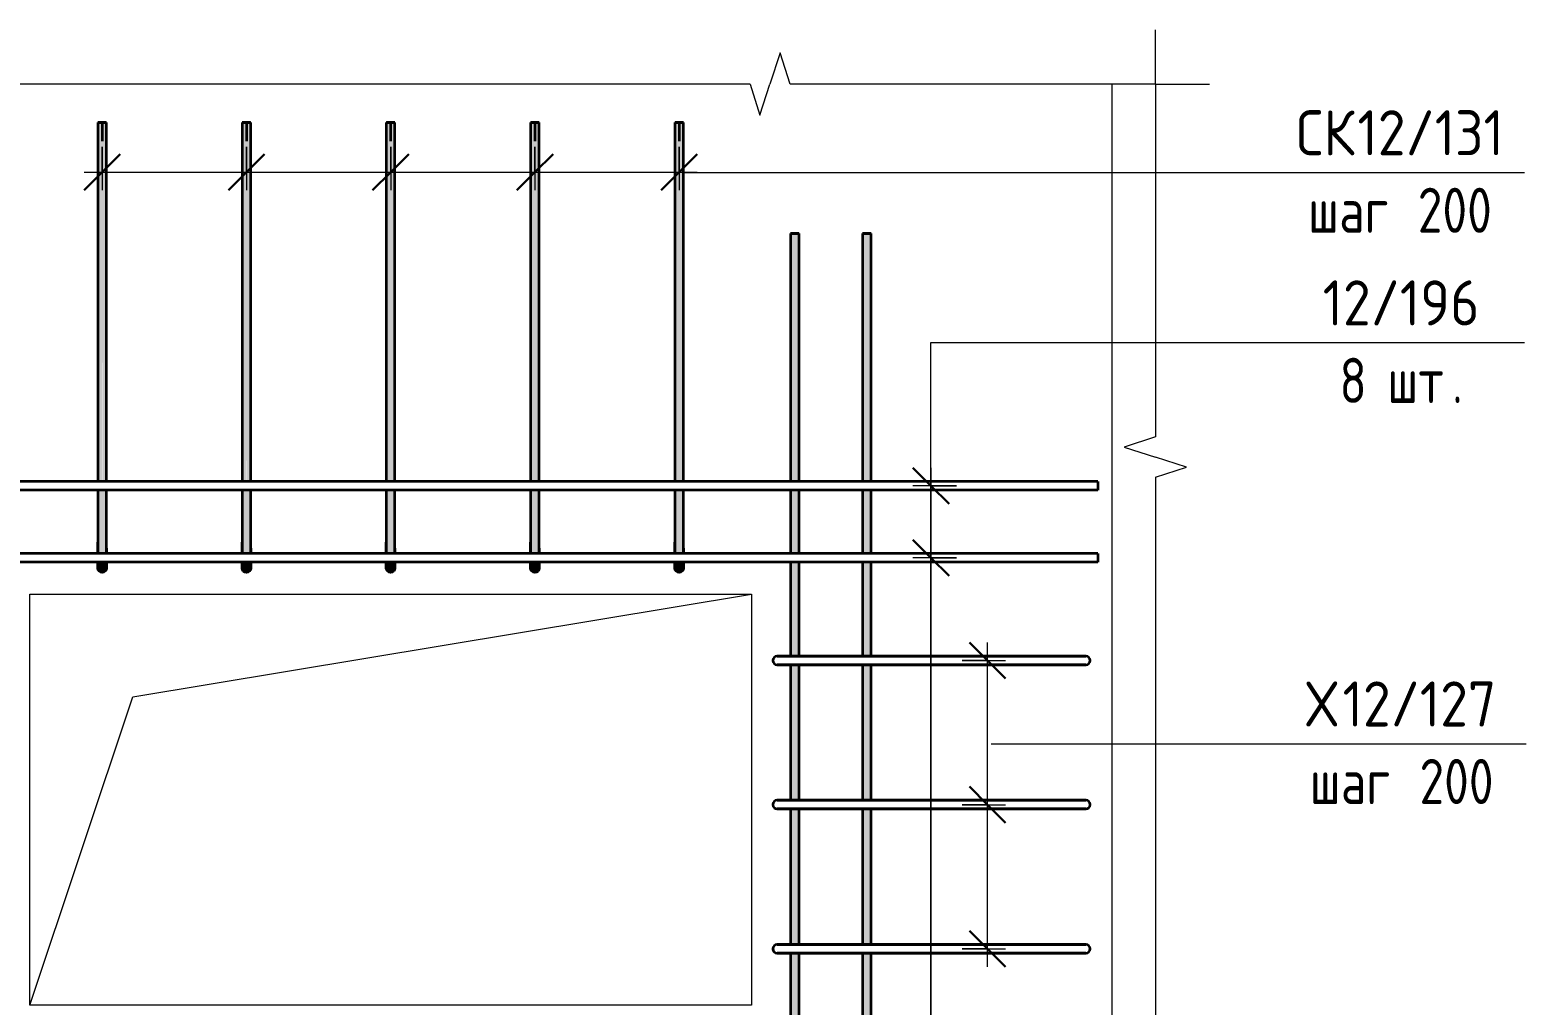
# Model space of a CAD drawing. Header units: millimetres. Extents: x 66339 to 175313, y -6307 to 14735.
# Drawn here: x 173239 to 175313, y 730 to 2082 of the extents above; entities that cross this region are included whole.
import ezdxf

# ---------------------------------------------------------------- set-up
doc = ezdxf.new("R2010")
doc.units = ezdxf.units.MM
for name, color, linetype, lineweight in [('AA_Dim', 7, 'Continuous', 9), ('AA_Dim-25', 7, 'Continuous', 9), ('AA_Oformlenie', 7, 'Continuous', 9), ('AA_Vinoska', 7, 'Continuous', 9), ('AF_Okno', 7, 'Continuous', 18), ('AF_Stena_Опалубка', 253, 'Continuous', 18), ('KR_Armatura_Tonkie', 7, 'Continuous', 20)]:
    doc.layers.add(name, color=color, linetype=linetype, lineweight=lineweight)
doc.styles.add('ISOCPEUR_11', font='isocpeur.ttf', dxfattribs={"width": 0.9, "height": 62.5})
doc.styles.add('ISOCPEUR_12', font='isocpeur.ttf', dxfattribs={"width": 0.8, "height": 62.5})
doc.dimstyles.new('00_Точн_3_знака__прозр__4', dxfattribs={"dimscale": 304.8, "dimtxt": 62.248823, "dimasz": 0.139436, "dimexe": 0.123031, "dimexo": 0.082021, "dimgap": 0.008202, "dimtad": 1, "dimdec": 3, "dimrnd": 0.001, "dimdsep": 46, "dimtxsty": 'ISOCPEUR_11', "dimblk1": 'OBLIQUE', "dimblk2": 'OBLIQUE', "dimsah": 1, "dimcen": 0.09, "dimdle": 0.123031, "dimazin": 0, "dimtfac": 1, "dimtdec": 4, "dimtix": 1, "dimtmove": 1, "dimatfit": 3, "dimfxl": 1, "dimtvp": 1, "dimtolj": 1, "dimtzin": 0, "dimlwd": 18, "dimlwe": 18, "dimarcsym": 2})
doc.dimstyles.new('10_Раскладка_арматуры_с_засечками', dxfattribs={"dimscale": 304.8, "dimtxt": 0.18, "dimasz": 0.164042, "dimexe": 0.082021, "dimexo": 0, "dimgap": 0, "dimtad": 1, "dimdec": 3, "dimrnd": 0.001, "dimdsep": 46, "dimtxsty": 'ISOCPEUR_12', "dimblk1": 'OBLIQUE', "dimblk2": 'OBLIQUE', "dimsah": 1, "dimcen": 0.09, "dimdle": 0.082021, "dimazin": 0, "dimtfac": 1, "dimtdec": 4, "dimtix": 1, "dimtmove": 0, "dimatfit": 3, "dimfxl": 1, "dimtvp": 1, "dimtolj": 1, "dimtzin": 0, "dimlwd": 18, "dimlwe": 18, "dimarcsym": 2})

# ---------------------------------------------------------------- blocks, each defined once
blk = doc.blocks.new('231_Отверстие прямоугольное в стене _Окно_Стена_ - Отверстие прямоугольное с обрамлением-4060099-Схема обрамления отверстия в стене')
at = {"layer": 'AF_Okno', "lineweight": 9}
for p, q in [((10272.5, 1157.5), (11130, 1300)), ((10130, 730), (10272.5, 1157.5))]:
    blk.add_line(p, q, dxfattribs=at)
blk = doc.blocks.new('350_Стержень П торец СК-СГ _НесАрм_РабПлоск_ - 350_Стержень П торец СК-СГ _НесАрм_РабПлоск_-4048872-Схема обрамления отверстия в стене')
at = {"layer": 'KR_Armatura_Tonkie', "lineweight": 35}
h = blk.add_hatch(color=256, dxfattribs=at)
h.paths.add_polyline_path([(10830, 1372), (10830, 1444), (10824, 1444), (10824.2, 1372), (10828.4, 1372)])
h.paths.add_polyline_path([(10825.8, 1456), (10830, 1456), (10830, 1953.9), (10824, 1953.9), (10824.3, 1456), (10824.9, 1456)])
h = blk.add_hatch(color=256, dxfattribs=at)
h.paths.add_polyline_path([(10830, 1372), (10836, 1372), (10835.8, 1444), (10830, 1444), (10830, 1378.4)])
h.paths.add_polyline_path([(10834.2, 1456), (10836, 1456), (10835.8, 1953.9), (10830, 1953.9), (10830.2, 1456), (10833.2, 1456)])
h = blk.add_hatch(color=256, dxfattribs=at)
h.paths.add_polyline_path([(10824.2, 1337.6), (10824.8, 1339), (10826, 1340.4), (10827.9, 1341.6), (10829.5, 1341.9), (10830, 1342), (10830, 1344), (10824.1, 1344), (10824.3, 1337.9)])
h.paths.add_polyline_path([(10824.3, 1356), (10830, 1356), (10830, 1372), (10824, 1372), (10824.3, 1356)])
h = blk.add_hatch(color=256, dxfattribs=at)
h.paths.add_polyline_path([(10836, 1336), (10836, 1341.6), (10835.9, 1344), (10830, 1344), (10830, 1342), (10832.1, 1341.6), (10833, 1341.2), (10834.6, 1339.7), (10835.5, 1338.2), (10835.8, 1337.6), (10836, 1336)])
h.paths.add_polyline_path([(10835.3, 1356), (10835.7, 1356), (10835.8, 1359.6), (10836, 1363.5), (10835.8, 1372), (10830, 1372), (10830, 1356), (10834.8, 1356)])
for points in [[(10824.2, 1356), (10824.3, 1356), (10824.2, 1356)], [(10835.7, 1356), (10836, 1356), (10835.7, 1358.6), (10835.6, 1357.3)], [(10830, 1330), (10831.6, 1330.2), (10833, 1330.8), (10834.3, 1331.8), (10835.2, 1333), (10835.8, 1334.4), (10836, 1336), (10835.8, 1337.6), (10835.2, 1339), (10834.2, 1340.2), (10832.1, 1341.6), (10831.6, 1341.8), (10830, 1342), (10827.9, 1341.6), (10827, 1341.2), (10825.8, 1340.2), (10824.8, 1339), (10824.2, 1337.3), (10824, 1336), (10824.2, 1334.4), (10825.3, 1332.4), (10825.8, 1331.8), (10827, 1330.8), (10828.4, 1330.2)]]:
    blk.add_hatch(color=256, dxfattribs=at).paths.add_polyline_path(points)
at = {"layer": 'AA_Oformlenie'}
for start, end in [(90, 270), (270, 90)]:
    blk.add_arc((10830, 1336), 6, start, end, dxfattribs=at)
at = {"layer": 'KR_Armatura_Tonkie', "lineweight": 35}
for p, q in [((10824, 1953.9), (10824, 1456)), ((10824, 1953.9), (10830, 1953.9)), ((10830, 1953.9), (10824.2, 1953.9)), ((10824.2, 1953.9), (10830, 1953.9)), ((10830, 1953.9), (10824.2, 1953.9)), ((10830, 1953.9), (10835.8, 1953.9)), ((10835.8, 1953.9), (10830, 1953.9)), ((10830, 1953.9), (10836, 1953.9)), ((10835.8, 1953.9), (10830, 1953.9)), ((10830, 1953.9), (10830, 1927.9)), ((10830, 1953.9), (10830, 1927.9)), ((10836, 1456), (10836, 1953.9)), ((10824, 1444), (10824, 1372)), ((10836, 1372), (10836, 1444)), ((10836, 1344), (10836, 1341.8))]:
    blk.add_line(p, q, dxfattribs=at)
at = {"layer": 'KR_Armatura_Tonkie', "lineweight": 35, "flags": 128}
for points in [[(10824, 1356), (10824, 1363.3), (10824, 1372)], [(10824, 1372), (10824, 1360.3), (10824, 1356)], [(10836, 1356), (10836, 1363.3), (10836, 1372)], [(10836, 1363.5), (10836, 1360.3), (10836, 1356)], [(10824, 1336), (10824, 1338), (10824, 1343.6), (10824, 1344)], [(10824, 1344), (10824, 1341.8), (10824, 1337.1), (10824, 1336)], [(10836, 1336), (10836, 1338), (10836, 1343.6), (10836, 1344)], [(10836, 1341.6), (10836, 1337.1), (10836, 1336)]]:
    blk.add_lwpolyline(points, dxfattribs=at)
at = {"layer": 'KR_Armatura_Tonkie', "lineweight": 35}
blk.add_circle((10830, 1336), 6, dxfattribs=at)
blk = doc.blocks.new('350_Стержень П торец СК-СГ _НесАрм_РабПлоск_ - 350_Стержень П торец СК-СГ _НесАрм_РабПлоск_-V14-Схема обрамления отверстия в стене')
at = {"layer": 'KR_Armatura_Tonkie', "lineweight": 35}
h = blk.add_hatch(color=256, dxfattribs=at)
h.paths.add_polyline_path([(10630, 1372), (10630, 1444), (10624, 1444), (10624.2, 1372), (10628.4, 1372)])
h.paths.add_polyline_path([(10624.9, 1456), (10630, 1456), (10630, 1953.9), (10624, 1953.9), (10624.3, 1456), (10624.8, 1456)])
h = blk.add_hatch(color=256, dxfattribs=at)
h.paths.add_polyline_path([(10630, 1372), (10636, 1372), (10635.8, 1444), (10630, 1444), (10630, 1378.4)])
h.paths.add_polyline_path([(10634.2, 1456), (10636, 1456), (10635.8, 1953.9), (10630, 1953.9), (10630.2, 1456), (10633.2, 1456)])
h = blk.add_hatch(color=256, dxfattribs=at)
h.paths.add_polyline_path([(10624.2, 1337.6), (10624.8, 1339), (10626, 1340.4), (10627.9, 1341.6), (10629.5, 1341.9), (10630, 1342), (10630, 1344), (10624.1, 1344), (10624.3, 1337.9)])
h.paths.add_polyline_path([(10624.3, 1356), (10630, 1356), (10630, 1372), (10624, 1372), (10624.3, 1356)])
h = blk.add_hatch(color=256, dxfattribs=at)
h.paths.add_polyline_path([(10636, 1336), (10636, 1341.6), (10635.9, 1344), (10630, 1344), (10630, 1342), (10632.1, 1341.6), (10633, 1341.2), (10634.8, 1339.5), (10635.5, 1338.2), (10635.8, 1337.6), (10636, 1336)])
h.paths.add_polyline_path([(10635.3, 1356), (10635.7, 1356), (10635.8, 1359.6), (10636, 1363.5), (10635.8, 1372), (10630, 1372), (10630, 1356), (10634.8, 1356)])
for points in [[(10624.2, 1356), (10624.3, 1356), (10624.2, 1356)], [(10635.7, 1356), (10636, 1356), (10635.7, 1358.6), (10635.6, 1357.3)], [(10630, 1330), (10631.7, 1330.3), (10633, 1330.8), (10634.2, 1331.8), (10635.2, 1333), (10635.8, 1334.4), (10636, 1336), (10635.8, 1337.6), (10635.2, 1339), (10634.2, 1340.2), (10632.1, 1341.6), (10631.6, 1341.8), (10630, 1342), (10627.9, 1341.6), (10627, 1341.2), (10625.8, 1340.2), (10624.8, 1339), (10624.2, 1337.6), (10624, 1336), (10624.2, 1334.4), (10625.3, 1332.4), (10625.8, 1331.8), (10627, 1330.8), (10628.4, 1330.2)]]:
    blk.add_hatch(color=256, dxfattribs=at).paths.add_polyline_path(points)
at = {"layer": 'AA_Oformlenie'}
for start, end in [(90, 270), (270, 90)]:
    blk.add_arc((10630, 1336), 6, start, end, dxfattribs=at)
at = {"layer": 'KR_Armatura_Tonkie', "lineweight": 35}
for p, q in [((10624, 1953.9), (10624, 1456)), ((10624, 1953.9), (10630, 1953.9)), ((10630, 1953.9), (10624.2, 1953.9)), ((10624.2, 1953.9), (10630, 1953.9)), ((10630, 1953.9), (10624.2, 1953.9)), ((10630, 1953.9), (10635.8, 1953.9)), ((10635.8, 1953.9), (10630, 1953.9)), ((10630, 1953.9), (10636, 1953.9)), ((10635.8, 1953.9), (10630, 1953.9)), ((10630, 1953.9), (10630, 1927.9)), ((10630, 1953.9), (10630, 1927.9)), ((10636, 1456), (10636, 1953.9)), ((10624, 1444), (10624, 1372)), ((10636, 1372), (10636, 1444)), ((10636, 1344), (10636, 1341.8))]:
    blk.add_line(p, q, dxfattribs=at)
at = {"layer": 'KR_Armatura_Tonkie', "lineweight": 35, "flags": 128}
for points in [[(10624, 1356), (10624, 1363.3), (10624, 1372)], [(10624, 1372), (10624, 1360.3), (10624, 1356)], [(10636, 1356), (10636, 1363.3), (10636, 1372)], [(10636, 1363.5), (10636, 1360.3), (10636, 1356)], [(10624, 1336), (10624, 1338), (10624, 1343.6), (10624, 1344)], [(10624, 1344), (10624, 1341.8), (10624, 1337.1), (10624, 1336)], [(10636, 1336), (10636, 1338), (10636, 1343.6), (10636, 1344)], [(10636, 1341.6), (10636, 1337.1), (10636, 1336)]]:
    blk.add_lwpolyline(points, dxfattribs=at)
at = {"layer": 'KR_Armatura_Tonkie', "lineweight": 35}
blk.add_circle((10630, 1336), 6, dxfattribs=at)
blk = doc.blocks.new('350_Стержень П торец СК-СГ _НесАрм_РабПлоск_ - 350_Стержень П торец СК-СГ _НесАрм_РабПлоск_-V17-Схема обрамления отверстия в стене')
at = {"layer": 'KR_Armatura_Tonkie', "lineweight": 35}
h = blk.add_hatch(color=256, dxfattribs=at)
h.paths.add_polyline_path([(10428.4, 1372), (10430, 1372), (10430, 1444), (10424, 1444), (10424.2, 1372), (10427, 1372)])
h.paths.add_polyline_path([(10425.8, 1456), (10430, 1456), (10430, 1953.9), (10424, 1953.9), (10424.3, 1456), (10424.9, 1456)])
h = blk.add_hatch(color=256, dxfattribs=at)
h.paths.add_polyline_path([(10430, 1372), (10436, 1372), (10435.8, 1444), (10430, 1444), (10430, 1378.4)])
h.paths.add_polyline_path([(10434.2, 1456), (10436, 1456), (10435.8, 1953.9), (10430, 1953.9), (10430.2, 1456), (10433.2, 1456)])
h = blk.add_hatch(color=256, dxfattribs=at)
h.paths.add_polyline_path([(10424.2, 1337.6), (10424.8, 1339), (10426, 1340.4), (10427.9, 1341.6), (10429.5, 1341.9), (10430, 1342), (10430, 1344), (10424.1, 1344), (10424.3, 1337.9)])
h.paths.add_polyline_path([(10424.3, 1356), (10430, 1356), (10430, 1372), (10424, 1372), (10424.3, 1356)])
h = blk.add_hatch(color=256, dxfattribs=at)
h.paths.add_polyline_path([(10436, 1336), (10436, 1341.6), (10435.9, 1344), (10430, 1344), (10430, 1342), (10432.1, 1341.6), (10433, 1341.2), (10434.8, 1339.5), (10435.5, 1338.2), (10435.8, 1337.6), (10436, 1336)])
h.paths.add_polyline_path([(10430, 1356), (10435.7, 1356), (10435.8, 1359.6), (10436, 1363.5), (10435.8, 1372), (10430, 1372), (10430, 1360)])
for points in [[(10424.2, 1356), (10424.3, 1356), (10424.2, 1356)], [(10435.7, 1356), (10436, 1356), (10435.7, 1358.6), (10435.6, 1357.3)], [(10430, 1330), (10431.6, 1330.2), (10433, 1330.8), (10434.7, 1332.4), (10435.2, 1333), (10435.8, 1334.4), (10436, 1336), (10435.8, 1337.6), (10435.2, 1339), (10434.2, 1340.2), (10432.1, 1341.6), (10431.6, 1341.8), (10429, 1341.9), (10427.9, 1341.6), (10427, 1341.2), (10425.8, 1340.2), (10424.8, 1339), (10424.2, 1337.6), (10424, 1336), (10424.2, 1334.4), (10424.8, 1333), (10425.8, 1331.8), (10427, 1330.8), (10429, 1330.1)]]:
    blk.add_hatch(color=256, dxfattribs=at).paths.add_polyline_path(points)
at = {"layer": 'AA_Oformlenie'}
for start, end in [(90, 270), (270, 90)]:
    blk.add_arc((10430, 1336), 6, start, end, dxfattribs=at)
at = {"layer": 'KR_Armatura_Tonkie', "lineweight": 35}
for p, q in [((10424, 1953.9), (10424, 1456)), ((10424, 1953.9), (10430, 1953.9)), ((10430, 1953.9), (10424.2, 1953.9)), ((10424.2, 1953.9), (10430, 1953.9)), ((10430, 1953.9), (10424.2, 1953.9)), ((10430, 1953.9), (10435.8, 1953.9)), ((10435.8, 1953.9), (10430, 1953.9)), ((10430, 1953.9), (10436, 1953.9)), ((10435.8, 1953.9), (10430, 1953.9)), ((10430, 1953.9), (10430, 1927.9)), ((10430, 1953.9), (10430, 1927.9)), ((10436, 1456), (10436, 1953.9)), ((10424, 1444), (10424, 1372)), ((10436, 1372), (10436, 1444)), ((10436, 1344), (10436, 1341.8))]:
    blk.add_line(p, q, dxfattribs=at)
at = {"layer": 'KR_Armatura_Tonkie', "lineweight": 35, "flags": 128}
for points in [[(10424, 1356), (10424, 1363.3), (10424, 1372)], [(10424, 1372), (10424, 1360.3), (10424, 1356)], [(10436, 1356), (10436, 1363.3), (10436, 1372)], [(10436, 1363.5), (10436, 1360.3), (10436, 1356)], [(10424, 1336), (10424, 1338), (10424, 1343.6), (10424, 1344)], [(10424, 1344), (10424, 1341.8), (10424, 1337.1), (10424, 1336)], [(10436, 1336), (10436, 1338), (10436, 1343.6), (10436, 1344)], [(10436, 1341.6), (10436, 1337.1), (10436, 1336)]]:
    blk.add_lwpolyline(points, dxfattribs=at)
at = {"layer": 'KR_Armatura_Tonkie', "lineweight": 35}
blk.add_circle((10430, 1336), 6, dxfattribs=at)
blk = doc.blocks.new('350_Стержень верт с удлинением концов _НесАрм_РабПлоск_ - 350_Стержень верт с удлинением концов _НесАрм_РабПлоск_-4048292-Схема обрамления отверстия в стене')
at = {"layer": 'KR_Armatura_Tonkie', "lineweight": 35}
for p, q in [((10064, 1800), (10064, 1456)), ((10075.8, 1800), (10064.2, 1800)), ((10064.2, 1800), (10075.8, 1800)), ((10076, 1456), (10076, 1800)), ((10064, 1444), (10064, 1356)), ((10076, 1356), (10076, 1444)), ((10064, 1344), (10064, 1213.9)), ((10076, 1213.9), (10076, 1344)), ((10064, 1201.9), (10064, 1013.9)), ((10076, 1013.9), (10076, 1201.9)), ((10064, 1001.9), (10064, 813.9)), ((10076, 813.9), (10076, 1001.9)), ((10064, 801.9), (10064, 686)), ((10076, 686), (10076, 801.9)), ((10064, 674), (10064, 586)), ((10076, 586), (10076, 674)), ((10064, 574), (10064, 230)), ((10076, 230), (10076, 574)), ((10075.8, 230), (10064.2, 230)), ((10064.2, 230), (10075.8, 230))]:
    blk.add_line(p, q, dxfattribs=at)
blk = doc.blocks.new('350_Стержень верт с удлинением концов _НесАрм_РабПлоск_ - 350_Стержень верт с удлинением концов _НесАрм_РабПлоск_-V20-Схема обрамления отверстия в стене')
at = {"layer": 'KR_Armatura_Tonkie', "lineweight": 35}
h = blk.add_hatch(color=256, dxfattribs=at)
h.paths.add_polyline_path([(11190, 230), (11196, 230), (11195.8, 574), (11184, 574), (11184.2, 230), (11188.4, 230)])
h.paths.add_polyline_path([(11194.2, 586), (11196, 586), (11195.8, 674), (11184, 674), (11184.2, 586), (11194, 586)])
h.paths.add_polyline_path([(11194.2, 686), (11196, 686), (11195.8, 801.9), (11184, 801.9), (11184.2, 686), (11193.9, 686)])
h.paths.add_polyline_path([(11188.4, 813.9), (11196, 813.9), (11195.8, 1001.9), (11184, 1001.9), (11184.2, 813.9), (11187.9, 813.9)])
h.paths.add_polyline_path([(11188.4, 1013.9), (11196, 1013.9), (11195.8, 1201.9), (11184, 1201.9), (11184.2, 1013.9), (11187.9, 1013.9)])
h.paths.add_polyline_path([(11188.4, 1213.9), (11196, 1213.9), (11195.8, 1344), (11184, 1344), (11184.2, 1213.9), (11187.9, 1213.9)])
h.paths.add_polyline_path([(11194.2, 1356), (11196, 1356), (11195.8, 1444), (11184, 1444), (11184.2, 1356), (11193.4, 1356)])
h.paths.add_polyline_path([(11194.2, 1456), (11196, 1456), (11195.8, 1800), (11184, 1800), (11184.2, 1456), (11193.3, 1456)])
for p, q in [((11184, 1800), (11184, 1456)), ((11184, 1800), (11196, 1800)), ((11195.8, 1800), (11184.2, 1800)), ((11196, 1456), (11196, 1800)), ((11184, 1444), (11184, 1356)), ((11196, 1356), (11196, 1444)), ((11184, 1344), (11184, 1213.9)), ((11196, 1213.9), (11196, 1344)), ((11184, 1201.9), (11184, 1013.9)), ((11196, 1013.9), (11196, 1201.9)), ((11184, 1001.9), (11184, 813.9)), ((11196, 813.9), (11196, 1001.9)), ((11184, 801.9), (11184, 686)), ((11196, 686), (11196, 801.9)), ((11184, 674), (11184, 586)), ((11196, 586), (11196, 674)), ((11184, 574), (11184, 230)), ((11196, 230), (11196, 574)), ((11196, 230), (11184, 230)), ((11184.2, 230), (11195.8, 230))]:
    blk.add_line(p, q, dxfattribs=at)
blk = doc.blocks.new('350_Стержень верт с удлинением концов _НесАрм_РабПлоск_ - 350_Стержень верт с удлинением концов _НесАрм_РабПлоск_-V22-Схема обрамления отверстия в стене')
at = {"layer": 'KR_Armatura_Tonkie', "lineweight": 35}
h = blk.add_hatch(color=256, dxfattribs=at)
h.paths.add_polyline_path([(11290, 230), (11296, 230), (11295.8, 574), (11284, 574), (11284.2, 230), (11288.4, 230)])
h.paths.add_polyline_path([(11294.2, 586), (11296, 586), (11295.8, 674), (11284, 674), (11284.2, 586), (11294, 586)])
h.paths.add_polyline_path([(11288.4, 686), (11296, 686), (11295.8, 801.9), (11284, 801.9), (11284.2, 686), (11288, 686)])
h.paths.add_polyline_path([(11291, 813.9), (11296, 813.9), (11295.8, 1001.9), (11284, 1001.9), (11284.2, 813.9), (11290, 813.9)])
h.paths.add_polyline_path([(11284.8, 1013.9), (11296, 1013.9), (11295.8, 1201.9), (11284, 1201.9), (11284.2, 1013.9), (11284.5, 1013.9)])
h.paths.add_polyline_path([(11294.2, 1213.9), (11296, 1213.9), (11295.8, 1344), (11284, 1344), (11284.2, 1213.9), (11293.5, 1213.9)])
h.paths.add_polyline_path([(11284.4, 1356), (11296, 1356), (11295.8, 1444), (11284, 1444), (11284.2, 1356)])
h.paths.add_polyline_path([(11291.6, 1456), (11296, 1456), (11295.8, 1800), (11284, 1800), (11284.2, 1456), (11290.3, 1456)])
for p, q in [((11284, 1800), (11284, 1456)), ((11284, 1800), (11296, 1800)), ((11295.8, 1800), (11284.2, 1800)), ((11296, 1456), (11296, 1800)), ((11284, 1444), (11284, 1356)), ((11296, 1356), (11296, 1444)), ((11284, 1344), (11284, 1213.9)), ((11296, 1213.9), (11296, 1344)), ((11284, 1201.9), (11284, 1013.9)), ((11296, 1013.9), (11296, 1201.9)), ((11284, 1001.9), (11284, 813.9)), ((11296, 813.9), (11296, 1001.9)), ((11284, 801.9), (11284, 686)), ((11296, 686), (11296, 801.9)), ((11284, 674), (11284, 586)), ((11296, 586), (11296, 674)), ((11284, 574), (11284, 230)), ((11296, 230), (11296, 574)), ((11296, 230), (11284, 230)), ((11284.2, 230), (11295.8, 230))]:
    blk.add_line(p, q, dxfattribs=at)
blk = doc.blocks.new('011_Прямоугольник обрыва _ЭлУзла_ - 011_Прямоугольник обрыва _ЭлУзла_-4124926-Схема обрамления отверстия в стене')
at = {"layer": 'AA_Oformlenie'}
for p, q in [((10114.9, 2007.2), (11128.1, 2007.2)), ((11183.7, 2007.2), (11690, 2007.2)), ((11690, 2007.2), (11690, 1517.8)), ((11690, 1462.1), (11690, 482.8))]:
    blk.add_line(p, q, dxfattribs=at)
blk = doc.blocks.new('DIMBLOCK139-Схема обрамления отверстия в стене')
at = {"layer": 'AA_Dim-25', "lineweight": 18}
for p, q in [((174238.9, 705), (174238.9, -415.8)), ((174238.9, -378.3), (174238.9, 705)), ((174298.9, 205), (174298.9, -415.8)), ((174298.9, -378.3), (174298.9, 205)), ((174146.8, -378.3), (174250.8, -378.3)), ((174201.4, -378.3), (174298.9, -378.3)), ((174250.8, -378.3), (174268.9, -378.3))]:
    blk.add_line(p, q, dxfattribs=at)
at = {"layer": 'AA_Dim-25', "lineweight": 30}
for p, q in [((174238.9, -378.3), (174260.1, -357)), ((174298.9, -378.3), (174320.1, -357)), ((174238.9, -378.3), (174217.6, -399.5)), ((174298.9, -378.3), (174277.6, -399.5))]:
    blk.add_line(p, q, dxfattribs=at)
at = {"layer": 'AA_Dim-25', "color": 0, "lineweight": 18, "insert": (174146.8, -294.1), "char_height": 62.5, "width": 94.81, "attachment_point": 1, "line_spacing_factor": 1.149209, "style": 'ISOCPEUR_11'}
blk.add_mtext('60', dxfattribs=at)
blk = doc.blocks.new('_Oblique')
at = {"color": 0, "linetype": 'ByBlock', "lineweight": -2}
blk.add_line((-0.5, -0.5), (0.5, 0.5), dxfattribs=at)
blk = doc.blocks.new('042_М_Арматуры - Диам длина поз _ Комментарий-3662934-Схема обрамления отверстия в стене')
at = {"layer": 'AA_Vinoska'}
blk.add_line((11851.4, 141.1), (12201.4, 141.1), dxfattribs=at)
blk = doc.blocks.new('DIMBLOCK154-Схема обрамления отверстия в стене')
at = {"layer": 'AA_Dim-25', "lineweight": 18}
for p, q in [((173338.9, 1920.1), (173338.9, 1859.8)), ((173338.9, 1884.8), (173338.9, 1920.1)), ((173538.9, 1920.1), (173538.9, 1859.8)), ((173538.9, 1884.8), (173538.9, 1920.1)), ((173313.9, 1884.8), (173538.9, 1884.8))]:
    blk.add_line(p, q, dxfattribs=at)
at = {"layer": 'AA_Dim-25', "lineweight": 30}
for p, q in [((173338.9, 1884.8), (173363.9, 1909.8)), ((173538.9, 1884.8), (173563.9, 1909.8)), ((173338.9, 1884.8), (173313.9, 1859.8)), ((173538.9, 1884.8), (173513.9, 1859.8))]:
    blk.add_line(p, q, dxfattribs=at)
blk = doc.blocks.new('DIMBLOCK155-Схема обрамления отверстия в стене')
at = {"layer": 'AA_Dim-25', "lineweight": 18}
for p, q in [((173538.9, 1920.1), (173538.9, 1859.8)), ((173538.9, 1884.8), (173538.9, 1920.1)), ((173738.9, 1920.1), (173738.9, 1859.8)), ((173738.9, 1884.8), (173738.9, 1920.1)), ((173538.9, 1884.8), (173738.9, 1884.8))]:
    blk.add_line(p, q, dxfattribs=at)
at = {"layer": 'AA_Dim-25', "lineweight": 30}
for p, q in [((173538.9, 1884.8), (173563.9, 1909.8)), ((173738.9, 1884.8), (173763.9, 1909.8)), ((173538.9, 1884.8), (173513.9, 1859.8)), ((173738.9, 1884.8), (173713.9, 1859.8))]:
    blk.add_line(p, q, dxfattribs=at)
blk = doc.blocks.new('DIMBLOCK156-Схема обрамления отверстия в стене')
at = {"layer": 'AA_Dim-25', "lineweight": 18}
for p, q in [((173738.9, 1920.1), (173738.9, 1859.8)), ((173738.9, 1884.8), (173738.9, 1920.1)), ((173938.9, 1920.1), (173938.9, 1859.8)), ((173938.9, 1884.8), (173938.9, 1920.1)), ((173738.9, 1884.8), (173938.9, 1884.8))]:
    blk.add_line(p, q, dxfattribs=at)
at = {"layer": 'AA_Dim-25', "lineweight": 30}
for p, q in [((173738.9, 1884.8), (173763.9, 1909.8)), ((173938.9, 1884.8), (173963.9, 1909.8)), ((173738.9, 1884.8), (173713.9, 1859.8)), ((173938.9, 1884.8), (173913.9, 1859.8))]:
    blk.add_line(p, q, dxfattribs=at)
blk = doc.blocks.new('DIMBLOCK157-Схема обрамления отверстия в стене')
at = {"layer": 'AA_Dim-25', "lineweight": 18}
for p, q in [((173938.9, 1920.1), (173938.9, 1859.8)), ((173938.9, 1884.8), (173938.9, 1920.1)), ((174138.9, 1920.1), (174138.9, 1859.8)), ((174138.9, 1884.8), (174138.9, 1920.1)), ((173938.9, 1884.8), (174163.9, 1884.8))]:
    blk.add_line(p, q, dxfattribs=at)
at = {"layer": 'AA_Dim-25', "lineweight": 30}
for p, q in [((173938.9, 1884.8), (173963.9, 1909.8)), ((174138.9, 1884.8), (174163.9, 1909.8)), ((173938.9, 1884.8), (173913.9, 1859.8)), ((174138.9, 1884.8), (174113.9, 1859.8))]:
    blk.add_line(p, q, dxfattribs=at)
blk = doc.blocks.new('DIMBLOCK158-Схема обрамления отверстия в стене')
at = {"layer": 'AA_Dim-25', "lineweight": 30}
for p, q in [((174566.2, 1007.9), (174541.2, 1032.9)), ((174566.2, 1007.9), (174591.2, 982.9)), ((174566.2, 807.9), (174541.2, 832.9)), ((174566.2, 807.9), (174591.2, 782.9))]:
    blk.add_line(p, q, dxfattribs=at)
at = {"layer": 'AA_Dim-25', "lineweight": 18}
for p, q in [((174530.8, 1007.9), (174591.2, 1007.9)), ((174566.2, 1007.9), (174530.8, 1007.9)), ((174566.2, 782.9), (174566.2, 1007.9)), ((174530.8, 807.9), (174591.2, 807.9)), ((174566.2, 807.9), (174530.8, 807.9))]:
    blk.add_line(p, q, dxfattribs=at)
blk = doc.blocks.new('DIMBLOCK159-Схема обрамления отверстия в стене')
at = {"layer": 'AA_Dim-25', "lineweight": 30}
for p, q in [((174566.2, 1207.9), (174541.2, 1232.9)), ((174566.2, 1207.9), (174591.2, 1182.9)), ((174566.2, 1007.9), (174541.2, 1032.9)), ((174566.2, 1007.9), (174591.2, 982.9))]:
    blk.add_line(p, q, dxfattribs=at)
at = {"layer": 'AA_Dim-25', "lineweight": 18}
for p, q in [((174566.2, 1007.9), (174566.2, 1232.9)), ((174530.8, 1207.9), (174591.2, 1207.9)), ((174566.2, 1207.9), (174530.8, 1207.9)), ((174530.8, 1007.9), (174591.2, 1007.9)), ((174566.2, 1007.9), (174530.8, 1007.9))]:
    blk.add_line(p, q, dxfattribs=at)
blk = doc.blocks.new('DIMBLOCK165-Схема обрамления отверстия в стене')
at = {"layer": 'AA_Dim-25', "lineweight": 30}
for p, q in [((174487.8, 1450), (174462.8, 1475)), ((174487.8, 1450), (174512.8, 1425)), ((174487.8, 1350), (174462.8, 1375)), ((174487.8, 1350), (174512.8, 1325))]:
    blk.add_line(p, q, dxfattribs=at)
at = {"layer": 'AA_Dim-25', "lineweight": 18}
for p, q in [((174487.8, 1475), (174487.8, 1350)), ((174523.2, 1450), (174462.8, 1450)), ((174487.8, 1450), (174523.2, 1450)), ((174523.2, 1350), (174462.8, 1350)), ((174487.8, 1350), (174523.2, 1350))]:
    blk.add_line(p, q, dxfattribs=at)
blk = doc.blocks.new('DIMBLOCK166-Схема обрамления отверстия в стене')
at = {"layer": 'AA_Dim-25', "lineweight": 30}
for p, q in [((174487.8, 1350), (174462.8, 1375)), ((174487.8, 1350), (174512.8, 1325)), ((174487.8, 680), (174462.8, 705)), ((174487.8, 680), (174512.8, 655))]:
    blk.add_line(p, q, dxfattribs=at)
at = {"layer": 'AA_Dim-25', "lineweight": 18}
for p, q in [((174523.2, 1350), (174462.8, 1350)), ((174487.8, 1350), (174487.8, 680)), ((174487.8, 1350), (174523.2, 1350)), ((174523.2, 680), (174462.8, 680)), ((174487.8, 680), (174523.2, 680))]:
    blk.add_line(p, q, dxfattribs=at)

msp = doc.modelspace()

# ---------------------------------------------------------------- linework, layer by layer
at = {"layer": 'AA_Vinoska'}
for p, q in [((174798.8796, 2007.1596), (174798.8796, 2082.1596)), ((174278.5306, 2050.4847), (174264.4535, 2007.1596)), ((174292.6078, 2007.1596), (174278.5306, 2050.4847)), ((174236.9535, 2007.1596), (174250.7035, 1963.8583)), ((174250.7035, 1963.8583), (174264.4535, 2007.1596)), ((174798.8796, 2007.1596), (174873.8796, 2007.1596)), ((174145.5429, 1884.4454), (174960.2725, 1884.4454)), ((174487.8022, 1648.5485), (174960.2725, 1648.5485)), ((174487.8022, 679.18), (174487.8022, 1648.5485)), ((174798.8796, 1517.8038), (174755.5545, 1503.7266)), ((174755.5545, 1503.7266), (174798.8796, 1489.6494)), ((174842.1808, 1475.8994), (174798.8796, 1489.6494)), ((174798.8796, 1462.1494), (174842.1808, 1475.8994)), ((174571.0898, 1092.4222), (174962.6368, 1092.4222))]:
    msp.add_line(p, q, dxfattribs=at)
at = {"layer": 'AF_Stena_Опалубка', "lineweight": 20}
for p, q in [((174738.8796, -62.8811), (174738.8796, 2007.1596)), ((173238.8796, 1300), (174238.8796, 1300)), ((173238.8796, 730), (173238.8796, 1300)), ((174238.8796, 1300), (174238.8796, 730)), ((174238.8796, 730), (173238.8796, 730))]:
    msp.add_line(p, q, dxfattribs=at)
at = {"layer": 'KR_Armatura_Tonkie', "lineweight": 35}
for p, q in [((174718.8796, 1456), (172758.3796, 1456)), ((174718.8796, 1456), (172758.3796, 1456)), ((174718.8796, 1456), (174718.8796, 1444)), ((174718.8796, 1456), (174718.8796, 1444)), ((174718.8796, 1444), (172758.3796, 1444)), ((174718.8796, 1444), (172758.3796, 1444)), ((174718.8796, 1356), (172758.3796, 1356)), ((174718.8796, 1356), (172758.3796, 1356)), ((174718.8796, 1356), (174718.8796, 1344)), ((174718.8796, 1356), (174718.8796, 1344)), ((174718.8796, 1344), (172758.3796, 1344)), ((174718.8796, 1344), (172758.3796, 1344)), ((174287.6663, 1213.9233), (174274.5969, 1213.9233)), ((174274.5969, 1213.9233), (174310.5969, 1213.9233)), ((174310.5969, 1213.9233), (174274.5969, 1213.9233)), ((174274.5969, 1213.9233), (174285.141, 1213.9233)), ((174285.141, 1213.9233), (174322.3066, 1213.9233)), ((174336.0527, 1213.9233), (174287.7587, 1213.9233)), ((174310.5969, 1213.9233), (174666.4602, 1213.9233)), ((174666.4602, 1213.9233), (174310.5969, 1213.9233)), ((174373.2183, 1213.9233), (174336.0527, 1213.9233)), ((174666.4602, 1213.9233), (174702.4602, 1213.9233)), ((174702.4602, 1213.9233), (174666.4602, 1213.9233)), ((174287.6663, 1201.9233), (174274.5969, 1201.9233)), ((174274.5969, 1201.9233), (174310.5969, 1201.9233)), ((174285.141, 1201.9233), (174285.141, 1201.9233)), ((174310.5969, 1201.9233), (174285.141, 1201.9233)), ((174285.141, 1201.9233), (174322.3066, 1201.9233)), ((174336.0527, 1201.9233), (174287.7587, 1201.9233)), ((174310.5969, 1201.9233), (174666.4602, 1201.9233)), ((174666.4602, 1201.9233), (174310.5969, 1201.9233)), ((174373.2183, 1201.9233), (174336.0527, 1201.9233)), ((174666.4602, 1201.9233), (174702.4602, 1201.9233)), ((174702.4602, 1201.9233), (174666.4602, 1201.9233)), ((174287.6663, 1013.9233), (174274.5969, 1013.9233)), ((174274.5969, 1013.9233), (174310.5969, 1013.9233)), ((174310.5969, 1013.9233), (174274.5969, 1013.9233)), ((174274.5969, 1013.9233), (174285.141, 1013.9233)), ((174287.6663, 1001.9233), (174274.5969, 1001.9233)), ((174274.5969, 1001.9233), (174310.5969, 1001.9233)), ((174285.141, 1013.9233), (174322.3066, 1013.9233)), ((174285.141, 1001.9233), (174285.141, 1001.9233)), ((174310.5969, 1001.9233), (174285.141, 1001.9233)), ((174285.141, 1001.9233), (174322.3066, 1001.9233)), ((174336.0527, 1013.9233), (174287.7587, 1013.9233)), ((174336.0527, 1001.9233), (174287.7587, 1001.9233)), ((174310.5969, 1013.9233), (174666.4602, 1013.9233)), ((174666.4602, 1013.9233), (174310.5969, 1013.9233)), ((174310.5969, 1001.9233), (174666.4602, 1001.9233)), ((174666.4602, 1001.9233), (174310.5969, 1001.9233)), ((174373.2183, 1013.9233), (174336.0527, 1013.9233)), ((174373.2183, 1001.9233), (174336.0527, 1001.9233)), ((174666.4602, 1013.9233), (174702.4602, 1013.9233)), ((174702.4602, 1013.9233), (174666.4602, 1013.9233)), ((174666.4602, 1001.9233), (174702.4602, 1001.9233)), ((174702.4602, 1001.9233), (174666.4602, 1001.9233)), ((174287.6663, 813.9233), (174274.5969, 813.9233)), ((174274.5969, 813.9233), (174310.5969, 813.9233)), ((174310.5969, 813.9233), (174274.5969, 813.9233)), ((174274.5969, 813.9233), (174285.141, 813.9233)), ((174285.141, 813.9233), (174322.3066, 813.9233)), ((174336.0527, 813.9233), (174287.7587, 813.9233)), ((174310.5969, 813.9233), (174666.4602, 813.9233)), ((174666.4602, 813.9233), (174310.5969, 813.9233)), ((174373.2183, 813.9233), (174336.0527, 813.9233)), ((174666.4602, 813.9233), (174702.4602, 813.9233)), ((174702.4602, 813.9233), (174666.4602, 813.9233)), ((174287.6663, 801.9233), (174274.5969, 801.9233)), ((174274.5969, 801.9233), (174310.5969, 801.9233)), ((174285.141, 801.9233), (174285.141, 801.9233)), ((174310.5969, 801.9233), (174285.141, 801.9233)), ((174285.141, 801.9233), (174322.3066, 801.9233)), ((174336.0527, 801.9233), (174287.7587, 801.9233)), ((174310.5969, 801.9233), (174666.4602, 801.9233)), ((174666.4602, 801.9233), (174310.5969, 801.9233)), ((174373.2183, 801.9233), (174336.0527, 801.9233)), ((174666.4602, 801.9233), (174702.4602, 801.9233)), ((174702.4602, 801.9233), (174666.4602, 801.9233))]:
    msp.add_line(p, q, dxfattribs=at)
for centre, start, end in [((174274.5969, 1207.9233), 90, 270), ((174274.5969, 1207.9233), 90, 270), ((174274.5969, 1207.9233), 90, 270), ((174702.4602, 1207.9233), 270, 90), ((174702.4602, 1207.9233), 270, 90), ((174274.5969, 1007.9233), 90, 270), ((174274.5969, 1007.9233), 90, 270), ((174274.5969, 1007.9233), 90, 270), ((174702.4602, 1007.9233), 270, 90), ((174702.4602, 1007.9233), 270, 90), ((174274.5969, 807.9233), 90, 180), ((174274.5969, 807.9233), 90, 270), ((174274.5969, 807.9233), 90, 180), ((174702.4602, 807.9233), 270, 90), ((174702.4602, 807.9233), 270, 90), ((174274.5969, 807.9233), 181.8860343, 270), ((174274.5969, 807.9233), 181.8860343, 270)]:
    msp.add_arc(centre, 6, start, end, dxfattribs=at)

# ---------------------------------------------------------------- block references
at = {"layer": 'AA_Oformlenie'}
msp.add_blockref('011_Прямоугольник обрыва _ЭлУзла_ - 011_Прямоугольник обрыва _ЭлУзла_-4124926-Схема обрамления отверстия в стене', (163108.8796, 0), dxfattribs=at)
at = {"layer": 'AA_Vinoska'}
for p in [(163108.8796, 1743.336), (163108.8796, 1507.4391), (163111.2439, 951.3129)]:
    msp.add_blockref('042_М_Арматуры - Диам длина поз _ Комментарий-3662934-Схема обрамления отверстия в стене', p, dxfattribs=at)
at = {"layer": 'AF_Okno', "lineweight": 20}
msp.add_blockref('231_Отверстие прямоугольное в стене _Окно_Стена_ - Отверстие прямоугольное с обрамлением-4060099-Схема обрамления отверстия в стене', (163108.8796, 0), dxfattribs=at)
at = {"layer": 'KR_Armatura_Tonkie', "lineweight": 35}
for name, p in [('350_Стержень П торец СК-СГ _НесАрм_РабПлоск_ - 350_Стержень П торец СК-СГ _НесАрм_РабПлоск_-V14-Схема обрамления отверстия в стене', (162708.8796, 0)), ('350_Стержень П торец СК-СГ _НесАрм_РабПлоск_ - 350_Стержень П торец СК-СГ _НесАрм_РабПлоск_-V17-Схема обрамления отверстия в стене', (163108.8796, 0)), ('350_Стержень П торец СК-СГ _НесАрм_РабПлоск_ - 350_Стержень П торец СК-СГ _НесАрм_РабПлоск_-V14-Схема обрамления отверстия в стене', (163108.8796, 0)), ('350_Стержень П торец СК-СГ _НесАрм_РабПлоск_ - 350_Стержень П торец СК-СГ _НесАрм_РабПлоск_-4048872-Схема обрамления отверстия в стене', (163108.8796, 0)), ('350_Стержень П торец СК-СГ _НесАрм_РабПлоск_ - 350_Стержень П торец СК-СГ _НесАрм_РабПлоск_-V14-Схема обрамления отверстия в стене', (163508.8796, 0)), ('350_Стержень верт с удлинением концов _НесАрм_РабПлоск_ - 350_Стержень верт с удлинением концов _НесАрм_РабПлоск_-4048292-Схема обрамления отверстия в стене', (164228.8796, 0)), ('350_Стержень верт с удлинением концов _НесАрм_РабПлоск_ - 350_Стержень верт с удлинением концов _НесАрм_РабПлоск_-V20-Схема обрамления отверстия в стене', (163108.8796, 0)), ('350_Стержень верт с удлинением концов _НесАрм_РабПлоск_ - 350_Стержень верт с удлинением концов _НесАрм_РабПлоск_-4048292-Схема обрамления отверстия в стене', (164328.8796, 0)), ('350_Стержень верт с удлинением концов _НесАрм_РабПлоск_ - 350_Стержень верт с удлинением концов _НесАрм_РабПлоск_-V22-Схема обрамления отверстия в стене', (163108.8796, 0))]:
    msp.add_blockref(name, p, dxfattribs=at)

# ---------------------------------------------------------------- texts
at = {"layer": 'AA_Vinoska', "char_height": 62.5, "attachment_point": 1}
for s, insert, width, style in [('СК', (174994.101, 1970.7979), 102.816422, 'ISOCPEUR_11'), ('12/131', (175078.933, 1970.7979), 248.923969, 'ISOCPEUR_11'), (' 200', (175130.6989, 1863.3216), 166.751, 'ISOCPEUR_12'), ('шаг', (175010.3135, 1863.3216), 145.907125, 'ISOCPEUR_12'), ('12/196', (175030.6635, 1734.901), 263.354344, 'ISOCPEUR_11'), ('8 ', (175054.0135, 1627.4247), 80.16875, 'ISOCPEUR_12'), ('шт', (175120.1594, 1627.4247), 109.0295, 'ISOCPEUR_12'), ('\\fISOCPEUR|b0|i0|c204|p34|;\\W.8;.', (175210.1177, 1627.4247), 17.637125, 'ISOCPEUR_12'), ('\\fISOCPEUR|b0|i0|c204|p34|;\\W.9;Х', (175007.7153, 1178.7748), 61.329094, 'ISOCPEUR_11'), ('12/127', (175058.3169, 1178.7748), 263.354344, 'ISOCPEUR_11'), (' 200', (175133.0632, 1071.2984), 166.751, 'ISOCPEUR_12'), ('шаг', (175012.6778, 1071.2984), 145.907125, 'ISOCPEUR_12')]:
    msp.add_mtext(s, dxfattribs=dict(at, insert=insert, width=width, style=style))

# ---------------------------------------------------------------- dimensions: what is measured, and where the dimension line sits
at = {"layer": 'AA_Dim', "lineweight": 18}
for base, p1, p2, picture, middle in [((173538.8796, 1884.7527), (173338.8796, 1920.1081), (173538.8796, 1920.1081), 'DIMBLOCK154-Схема обрамления отверстия в стене', (173438.8796, 1916.0027)), ((173738.8796, 1884.7527), (173538.8796, 1920.1081), (173738.8796, 1920.1081), 'DIMBLOCK155-Схема обрамления отверстия в стене', (173638.8796, 1916.0027)), ((173938.8796, 1884.7527), (173738.8796, 1920.1081), (173938.8796, 1920.1081), 'DIMBLOCK156-Схема обрамления отверстия в стене', (173838.8796, 1916.0027)), ((174138.8796, 1884.7527), (173938.8796, 1920.1081), (174138.8796, 1920.1081), 'DIMBLOCK157-Схема обрамления отверстия в стене', (174038.8796, 1916.0027))]:
    dim = msp.add_linear_dim(base=base, p1=p1, p2=p2, dimstyle='10_Раскладка_арматуры_с_засечками', override={"dimpost": '<>', "dimfxl": 200}, dxfattribs=at)
    dim.commit()
    dim.dimension.update_dxf_attribs({"geometry": picture, "text_midpoint": middle})
for base, p1, p2, override, picture, middle in [((174487.8022, 1350), (174523.1576, 1450), (174523.1576, 1350), {"dimpost": '<>', "dimfxl": 100}, 'DIMBLOCK165-Схема обрамления отверстия в стене', (174456.5522, 1400)), ((174487.8022, 680), (174523.1576, 1350), (174523.1576, 680), {"dimpost": '<>', "dimfxl": 670}, 'DIMBLOCK166-Схема обрамления отверстия в стене', (174456.5522, 1015)), ((174566.1516, 1207.9233), (174530.7963, 1007.9233), (174530.7963, 1207.9233), {"dimpost": '<>', "dimfxl": 200}, 'DIMBLOCK159-Схема обрамления отверстия в стене', (174534.9016, 1107.9233)), ((174566.1516, 1007.9233), (174530.7963, 807.9233), (174530.7963, 1007.9233), {"dimpost": '<>', "dimfxl": 200}, 'DIMBLOCK158-Схема обрамления отверстия в стене', (174534.9016, 907.9233))]:
    dim = msp.add_linear_dim(base=base, p1=p1, p2=p2, angle=90, dimstyle='10_Раскладка_арматуры_с_засечками', override=override, dxfattribs=at)
    dim.commit()
    dim.dimension.update_dxf_attribs({"geometry": picture, "text_midpoint": middle})
dim = msp.add_linear_dim(base=(174298.8796, -378.2805), p1=(174238.8796, 730), p2=(174298.8796, 230), dimstyle='00_Точн_3_знака__прозр__4', override={"dimpost": '<>', "dimfxl": 503.587132}, dxfattribs=at)
dim.commit()
dim.dimension.update_dxf_attribs({"geometry": 'DIMBLOCK139-Схема обрамления отверстия в стене', "text_midpoint": (174194.1866, -335.7937), "dimtype": 160})

doc.saveas('drawing.dxf')
